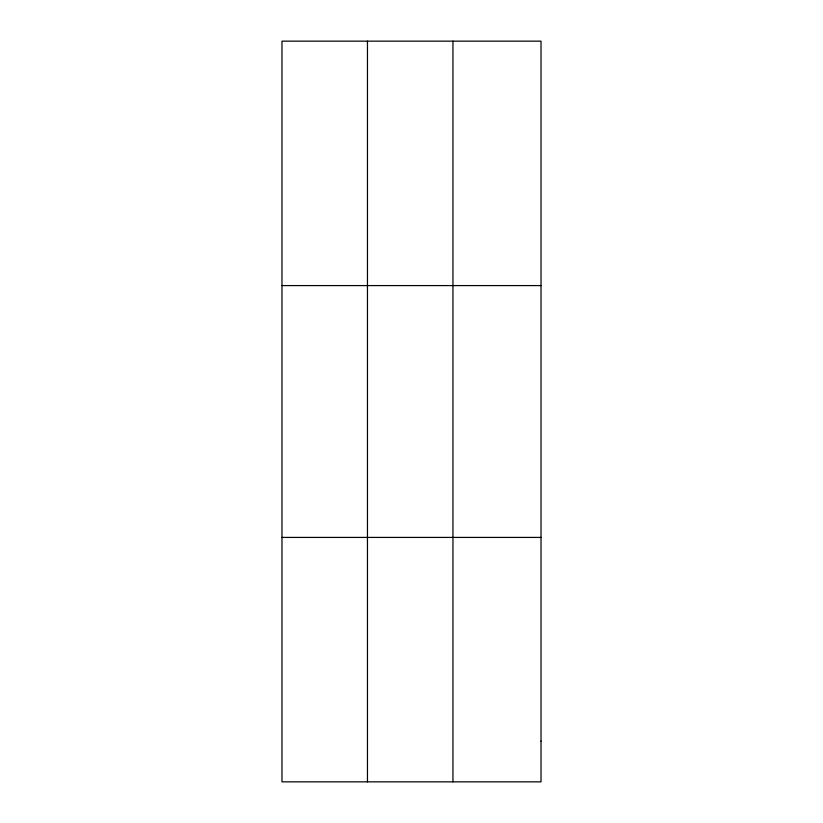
<?xml version="1.0" encoding="UTF-8"?>
<svg xmlns="http://www.w3.org/2000/svg" width="823" height="823" viewBox="0 0 823 823"><rect width="100%" height="100%" fill="white"/><g stroke="black" fill="none" stroke-linecap="round" stroke-linejoin="round"><path stroke-width="1.23" d="M367.459 41.15L367.459 781.85M452.948 41.15L452.948 781.85M281.98 285.581L541.02 285.581M281.98 537.419L541.02 537.419M541.02 741.111L541.02 781.85L281.98 781.85L281.98 41.15L541.02 41.15L541.02 741.111"/></g></svg>
